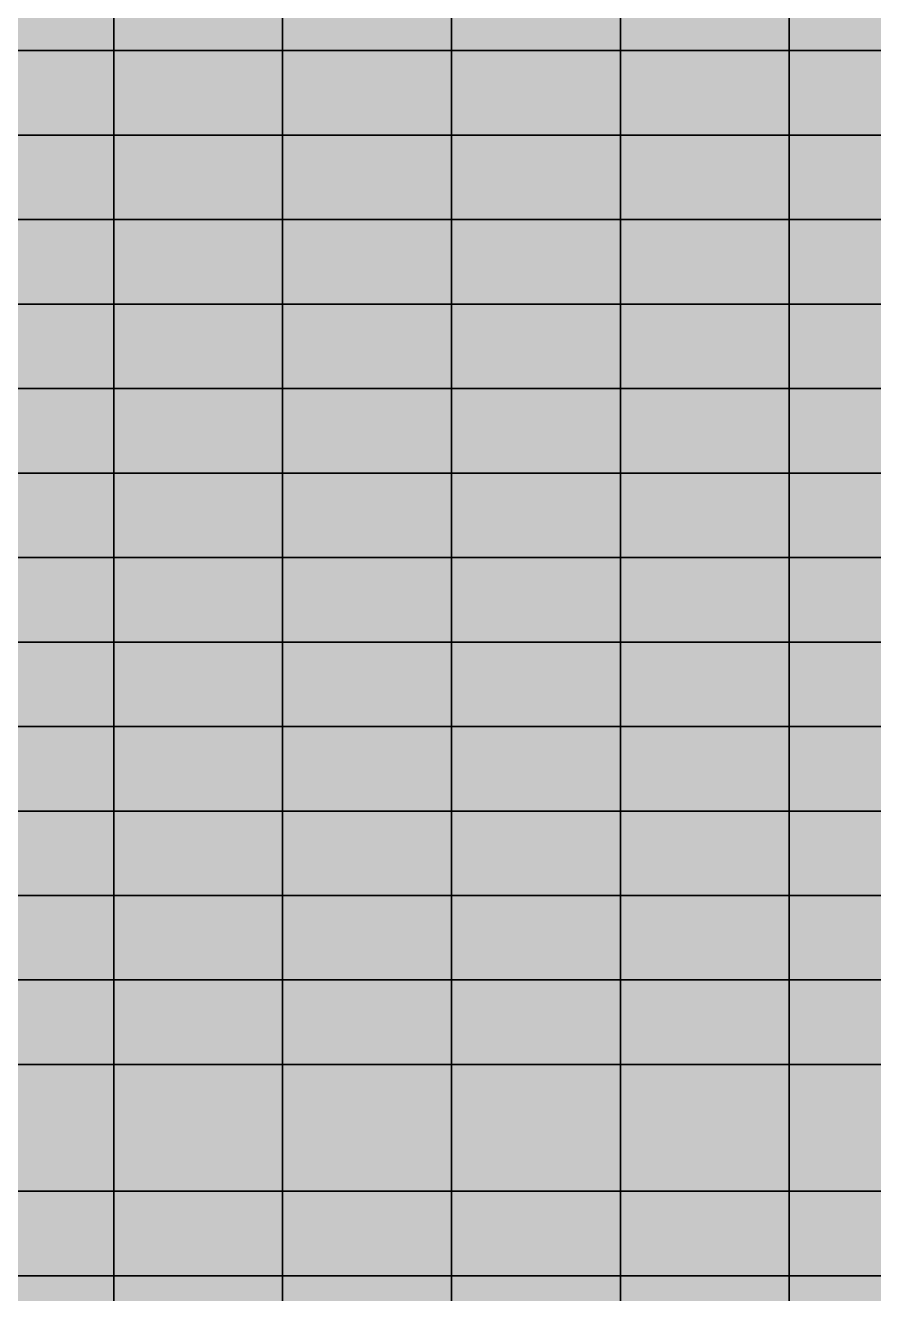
# Model space of a CAD drawing. Header units: inches. Extents: x -100 to 146, y -140 to 41.
# Drawn here: x 53.45 to 63.5, y -25.71 to -10.7 of the extents above; entities that cross this region are included whole.
import ezdxf

# ---------------------------------------------------------------- set-up
doc = ezdxf.new("R2010")
doc.units = ezdxf.units.IN
doc.header["$MEASUREMENT"] = 0
for name, color, linetype in [('Contour 1-01', 7, 'Continuous'), ('Mesh-Ac1①', 7, 'Continuous'), ('Mesh-MPC', 7, 'Continuous'), ('Mesh-SCP(30%)_Ac1①', 7, 'Continuous'), ('Mesh-事前混合処理土', 7, 'Continuous'), ('Mesh-埋立土(水中)', 7, 'Continuous'), ('Undeformed Mesh-Ac1①', 7, 'Continuous'), ('Undeformed Mesh-SCP(30%)_Ac1①', 7, 'Continuous'), ('Undeformed Mesh-事前混合処理土', 7, 'Continuous'), ('Undeformed Mesh-埋立土(水中)', 7, 'Continuous')]:
    doc.layers.add(name, color=color, linetype=linetype)

msp = doc.modelspace()

# ---------------------------------------------------------------- linework, layer by layer
at = {"color": 7, "true_color": 0xffffff, "transparency": 33554687}
for p, q in [((54.5, -11), (54.5, -11)), ((54.5, -12), (54.5, -12)), ((54.5, -13), (54.5, -13)), ((54.5, -14), (54.5, -14)), ((54.5, -15), (54.5, -15)), ((54.5, -16), (54.5, -16)), ((54.5, -17), (54.5, -17)), ((54.5, -18), (54.5, -18)), ((54.5, -19), (54.5, -19)), ((54.5, -20), (54.5, -20)), ((54.5, -21), (54.5, -21)), ((54.5, -22), (54.5, -22)), ((54.5, -23), (54.5, -23)), ((54.5, -24.5), (54.5, -24.5)), ((54.5, -25.5), (54.5, -25.5))]:
    msp.add_line(p, q, dxfattribs=at)
for points in [[(52.8, -10), (52.8, -11), (54.5, -11)], [(52.8, -10), (54.5, -11), (54.5, -10)], [(56.5, -11), (56.5, -10), (54.5, -10)], [(56.5, -11), (54.5, -10), (54.5, -11)], [(58.5, -10), (56.5, -10), (56.5, -11)], [(58.5, -10), (56.5, -11), (58.5, -11)], [(60.5, -11), (60.5, -10), (58.5, -10)], [(60.5, -11), (58.5, -10), (58.5, -11)], [(62.5, -11), (62.5, -10), (60.5, -10)], [(62.5, -11), (60.5, -10), (60.5, -11)], [(64.5, -10), (62.5, -10), (62.5, -11)], [(64.5, -10), (62.5, -11), (64.5, -11)], [(52.8, -11), (52.8, -12), (54.5, -12)], [(52.8, -11), (54.5, -12), (54.5, -11)], [(56.5, -12), (56.5, -11), (54.5, -11)], [(56.5, -12), (54.5, -11), (54.5, -12)], [(58.5, -11), (56.5, -11), (56.5, -12)], [(58.5, -11), (56.5, -12), (58.5, -12)], [(60.5, -12), (60.5, -11), (58.5, -11)], [(60.5, -12), (58.5, -11), (58.5, -12)], [(62.5, -12), (62.5, -11), (60.5, -11)], [(62.5, -12), (60.5, -11), (60.5, -12)], [(64.5, -11), (62.5, -11), (62.5, -12)], [(64.5, -11), (62.5, -12), (64.5, -12)], [(52.8, -12), (52.8, -13), (54.5, -13)], [(52.8, -12), (54.5, -13), (54.5, -12)], [(56.5, -13), (56.5, -12), (54.5, -12)], [(56.5, -13), (54.5, -12), (54.5, -13)], [(58.5, -13), (58.5, -12), (56.5, -12)], [(58.5, -13), (56.5, -12), (56.5, -13)], [(60.5, -13), (60.5, -12), (58.5, -12)], [(60.5, -13), (58.5, -12), (58.5, -13)], [(62.5, -13), (62.5, -12), (60.5, -12)], [(62.5, -13), (60.5, -12), (60.5, -13)], [(64.5, -12), (62.5, -12), (62.5, -13)], [(64.5, -12), (62.5, -13), (64.5, -13)], [(52.8, -13), (52.8, -14), (54.5, -14)], [(52.8, -13), (54.5, -14), (54.5, -13)], [(56.5, -14), (56.5, -13), (54.5, -13)], [(56.5, -14), (54.5, -13), (54.5, -14)], [(58.5, -13), (56.5, -13), (56.5, -14)], [(58.5, -13), (56.5, -14), (58.5, -14)], [(60.5, -14), (60.5, -13), (58.5, -13)], [(60.5, -14), (58.5, -13), (58.5, -14)], [(62.5, -14), (62.5, -13), (60.5, -13)], [(62.5, -14), (60.5, -13), (60.5, -14)], [(64.5, -13), (62.5, -13), (62.5, -14)], [(64.5, -13), (62.5, -14), (64.5, -14)], [(54.5, -14), (52.8, -14), (52.8, -15)], [(54.5, -14), (52.8, -15), (54.5, -15)], [(56.5, -14), (54.5, -14), (54.5, -15)], [(56.5, -14), (54.5, -15), (56.5, -15)], [(58.5, -14), (56.5, -14), (56.5, -15)], [(58.5, -14), (56.5, -15), (58.5, -15)], [(60.5, -14), (58.5, -14), (58.5, -15)], [(60.5, -14), (58.5, -15), (60.5, -15)], [(62.5, -14), (60.5, -14), (60.5, -15)], [(62.5, -14), (60.5, -15), (62.5, -15)], [(64.5, -14), (62.5, -14), (62.5, -15)], [(64.5, -14), (62.5, -15), (64.5, -15)], [(52.8, -15), (52.8, -16), (54.5, -16)], [(52.8, -15), (54.5, -16), (54.5, -15)], [(56.5, -16), (56.5, -15), (54.5, -15)], [(56.5, -16), (54.5, -15), (54.5, -16)], [(58.5, -16), (58.5, -15), (56.5, -15)], [(58.5, -16), (56.5, -15), (56.5, -16)], [(60.5, -16), (60.5, -15), (58.5, -15)], [(60.5, -16), (58.5, -15), (58.5, -16)], [(62.5, -16), (62.5, -15), (60.5, -15)], [(62.5, -16), (60.5, -15), (60.5, -16)], [(64.5, -15), (62.5, -15), (62.5, -16)], [(64.5, -15), (62.5, -16), (64.5, -16)], [(54.5, -17), (54.5, -16), (52.8, -16)], [(54.5, -17), (52.8, -16), (52.8, -17)], [(56.5, -17), (56.5, -16), (54.5, -16)], [(56.5, -17), (54.5, -16), (54.5, -17)], [(56.5, -17), (58.5, -17), (58.5, -16)], [(56.5, -17), (58.5, -16), (56.5, -16)], [(60.5, -17), (60.5, -16), (58.5, -16)], [(60.5, -17), (58.5, -16), (58.5, -17)], [(62.5, -17), (62.5, -16), (60.5, -16)], [(62.5, -17), (60.5, -16), (60.5, -17)], [(62.5, -17), (64.5, -17), (64.5, -16)], [(62.5, -17), (64.5, -16), (62.5, -16)], [(52.8, -18), (54.5, -18), (54.5, -17)], [(52.8, -18), (54.5, -17), (52.8, -17)], [(56.5, -18), (56.5, -17), (54.5, -17)], [(56.5, -18), (54.5, -17), (54.5, -18)], [(56.5, -18), (58.5, -18), (58.5, -17)], [(56.5, -18), (58.5, -17), (56.5, -17)], [(58.5, -18), (60.5, -18), (60.5, -17)], [(58.5, -18), (60.5, -17), (58.5, -17)], [(60.5, -18), (62.5, -18), (62.5, -17)], [(60.5, -18), (62.5, -17), (60.5, -17)], [(62.5, -18), (64.5, -18), (64.5, -17)], [(62.5, -18), (64.5, -17), (62.5, -17)], [(54.5, -19), (54.5, -18), (52.8, -18)], [(54.5, -19), (52.8, -18), (52.8, -19)], [(56.5, -19), (56.5, -18), (54.5, -18)], [(56.5, -19), (54.5, -18), (54.5, -19)], [(56.5, -19), (58.5, -19), (58.5, -18)], [(56.5, -19), (58.5, -18), (56.5, -18)], [(60.5, -19), (60.5, -18), (58.5, -18)], [(60.5, -19), (58.5, -18), (58.5, -19)], [(62.5, -19), (62.5, -18), (60.5, -18)], [(62.5, -19), (60.5, -18), (60.5, -19)], [(62.5, -19), (64.5, -19), (64.5, -18)], [(62.5, -19), (64.5, -18), (62.5, -18)], [(54.5, -20), (54.5, -19), (52.8, -19)], [(54.5, -20), (52.8, -19), (52.8, -20)], [(56.5, -20), (56.5, -19), (54.5, -19)], [(56.5, -20), (54.5, -19), (54.5, -20)], [(56.5, -20), (58.5, -20), (58.5, -19)], [(56.5, -20), (58.5, -19), (56.5, -19)], [(58.5, -20), (60.5, -20), (60.5, -19)], [(58.5, -20), (60.5, -19), (58.5, -19)], [(60.5, -20), (62.5, -20), (62.5, -19)], [(60.5, -20), (62.5, -19), (60.5, -19)], [(62.5, -20), (64.5, -20), (64.5, -19)], [(62.5, -20), (64.5, -19), (62.5, -19)], [(52.8, -21), (54.5, -21), (54.5, -20)], [(52.8, -21), (54.5, -20), (52.8, -20)], [(56.5, -21), (56.5, -20), (54.5, -20)], [(56.5, -21), (54.5, -20), (54.5, -21)], [(56.5, -21), (58.5, -21), (58.5, -20)], [(56.5, -21), (58.5, -20), (56.5, -20)], [(58.5, -21), (60.5, -21), (60.5, -20)], [(58.5, -21), (60.5, -20), (58.5, -20)], [(60.5, -21), (62.5, -21), (62.5, -20)], [(60.5, -21), (62.5, -20), (60.5, -20)], [(62.5, -21), (64.5, -21), (64.5, -20)], [(62.5, -21), (64.5, -20), (62.5, -20)], [(52.8, -22), (54.5, -22), (54.5, -21)], [(52.8, -22), (54.5, -21), (52.8, -21)], [(56.5, -22), (56.5, -21), (54.5, -21)], [(56.5, -22), (54.5, -21), (54.5, -22)], [(56.5, -22), (58.5, -22), (58.5, -21)], [(56.5, -22), (58.5, -21), (56.5, -21)], [(58.5, -22), (60.5, -22), (60.5, -21)], [(58.5, -22), (60.5, -21), (58.5, -21)], [(60.5, -22), (62.5, -22), (62.5, -21)], [(60.5, -22), (62.5, -21), (60.5, -21)], [(62.5, -22), (64.5, -22), (64.5, -21)], [(62.5, -22), (64.5, -21), (62.5, -21)], [(52.8, -23), (54.5, -23), (54.5, -22)], [(52.8, -23), (54.5, -22), (52.8, -22)], [(56.5, -23), (56.5, -22), (54.5, -22)], [(56.5, -23), (54.5, -22), (54.5, -23)], [(56.5, -23), (58.5, -23), (58.5, -22)], [(56.5, -23), (58.5, -22), (56.5, -22)], [(58.5, -23), (60.5, -23), (60.5, -22)], [(58.5, -23), (60.5, -22), (58.5, -22)], [(60.5, -23), (62.5, -23), (62.5, -22)], [(60.5, -23), (62.5, -22), (60.5, -22)], [(62.5, -23), (64.5, -23), (64.5, -22)], [(62.5, -23), (64.5, -22), (62.5, -22)], [(54.5, -24.5), (54.5, -23), (52.8, -23)], [(54.5, -24.5), (52.8, -23), (52.8, -24.5)], [(54.5, -23), (54.5, -24.5), (56.5, -24.5)], [(54.5, -23), (56.5, -24.5), (56.5, -23)], [(56.5, -24.5), (58.5, -24.5), (58.5, -23)], [(56.5, -24.5), (58.5, -23), (56.5, -23)], [(58.5, -24.5), (60.5, -24.5), (60.5, -23)], [(58.5, -24.5), (60.5, -23), (58.5, -23)], [(60.5, -24.5), (62.5, -24.5), (62.5, -23)], [(60.5, -24.5), (62.5, -23), (60.5, -23)], [(62.5, -24.5), (64.5, -24.5), (64.5, -23)], [(62.5, -24.5), (64.5, -23), (62.5, -23)], [(52.8, -25.5), (54.5, -25.5), (54.5, -24.5)], [(52.8, -25.5), (54.5, -24.5), (52.8, -24.5)], [(56.5, -25.5), (56.5, -24.5), (54.5, -24.5)], [(56.5, -25.5), (54.5, -24.5), (54.5, -25.5)], [(56.5, -25.5), (58.5, -25.5), (58.5, -24.5)], [(56.5, -25.5), (58.5, -24.5), (56.5, -24.5)], [(58.5, -25.5), (60.5, -25.5), (60.5, -24.5)], [(58.5, -25.5), (60.5, -24.5), (58.5, -24.5)], [(60.5, -25.5), (62.5, -25.5), (62.5, -24.5)], [(60.5, -25.5), (62.5, -24.5), (60.5, -24.5)], [(62.5, -25.5), (64.5, -25.5), (64.5, -24.5)], [(62.5, -25.5), (64.5, -24.5), (62.5, -24.5)], [(52.8, -25.5), (52.8, -26.5), (54.5, -26.5)], [(52.8, -25.5), (54.5, -26.5), (54.5, -25.5)], [(56.5, -26.5), (56.5, -25.5), (54.5, -25.5)], [(56.5, -26.5), (54.5, -25.5), (54.5, -26.5)], [(56.5, -26.5), (58.5, -26.5), (58.5, -25.5)], [(56.5, -26.5), (58.5, -25.5), (56.5, -25.5)], [(58.5, -26.5), (60.5, -26.5), (60.5, -25.5)], [(58.5, -26.5), (60.5, -25.5), (58.5, -25.5)], [(60.5, -26.5), (62.5, -26.5), (62.5, -25.5)], [(60.5, -26.5), (62.5, -25.5), (60.5, -25.5)], [(62.5, -26.5), (64.5, -26.5), (64.5, -25.5)], [(62.5, -26.5), (64.5, -25.5), (62.5, -25.5)]]:
    msp.add_solid(points, dxfattribs=at)
at = {"layer": 'Contour 1-01', "color": 5, "true_color": 0x0000ff}
for points in [[(52.8, -10), (52.8, -11), (54.5, -11)], [(52.8, -10), (54.5, -11), (54.5, -10)], [(56.5, -11), (56.5, -10), (54.5, -10)], [(56.5, -11), (54.5, -10), (54.5, -11)], [(58.5, -10), (56.5, -10), (56.5, -11)], [(58.5, -10), (56.5, -11), (58.5, -11)], [(60.5, -11), (60.5, -10), (58.5, -10)], [(60.5, -11), (58.5, -10), (58.5, -11)], [(62.5, -11), (62.5, -10), (60.5, -10)], [(62.5, -11), (60.5, -10), (60.5, -11)], [(64.5, -10), (62.5, -10), (62.5, -11)], [(64.5, -10), (62.5, -11), (64.5, -11)], [(52.8, -11), (52.8, -12), (54.5, -12)], [(52.8, -11), (54.5, -12), (54.5, -11)], [(56.5, -12), (56.5, -11), (54.5, -11)], [(56.5, -12), (54.5, -11), (54.5, -12)], [(58.5, -11), (56.5, -11), (56.5, -12)], [(58.5, -11), (56.5, -12), (58.5, -12)], [(60.5, -12), (60.5, -11), (58.5, -11)], [(60.5, -12), (58.5, -11), (58.5, -12)], [(62.5, -12), (62.5, -11), (60.5, -11)], [(62.5, -12), (60.5, -11), (60.5, -12)], [(64.5, -11), (62.5, -11), (62.5, -12)], [(64.5, -11), (62.5, -12), (64.5, -12)], [(52.8, -12), (52.8, -13), (54.5, -13)], [(52.8, -12), (54.5, -13), (54.5, -12)], [(56.5, -13), (56.5, -12), (54.5, -12)], [(56.5, -13), (54.5, -12), (54.5, -13)], [(58.5, -13), (58.5, -12), (56.5, -12)], [(58.5, -13), (56.5, -12), (56.5, -13)], [(60.5, -13), (60.5, -12), (58.5, -12)], [(60.5, -13), (58.5, -12), (58.5, -13)], [(62.5, -13), (62.5, -12), (60.5, -12)], [(62.5, -13), (60.5, -12), (60.5, -13)], [(64.5, -12), (62.5, -12), (62.5, -13)], [(64.5, -12), (62.5, -13), (64.5, -13)], [(52.8, -13), (52.8, -14), (54.5, -14)], [(52.8, -13), (54.5, -14), (54.5, -13)], [(56.5, -14), (56.5, -13), (54.5, -13)], [(56.5, -14), (54.5, -13), (54.5, -14)], [(58.5, -13), (56.5, -13), (56.5, -14)], [(58.5, -13), (56.5, -14), (58.5, -14)], [(60.5, -14), (60.5, -13), (58.5, -13)], [(60.5, -14), (58.5, -13), (58.5, -14)], [(62.5, -14), (62.5, -13), (60.5, -13)], [(62.5, -14), (60.5, -13), (60.5, -14)], [(64.5, -13), (62.5, -13), (62.5, -14)], [(64.5, -13), (62.5, -14), (64.5, -14)], [(54.5, -14), (52.8, -14), (52.8, -15)], [(54.5, -14), (52.8, -15), (54.5, -15)], [(56.5, -14), (54.5, -14), (54.5, -15)], [(56.5, -14), (54.5, -15), (56.5, -15)], [(58.5, -14), (56.5, -14), (56.5, -15)], [(58.5, -14), (56.5, -15), (58.5, -15)], [(60.5, -14), (58.5, -14), (58.5, -15)], [(60.5, -14), (58.5, -15), (60.5, -15)], [(62.5, -14), (60.5, -14), (60.5, -15)], [(62.5, -14), (60.5, -15), (62.5, -15)], [(64.5, -14), (62.5, -14), (62.5, -15)], [(64.5, -14), (62.5, -15), (64.5, -15)], [(52.8, -15), (52.8, -16), (54.5, -16)], [(52.8, -15), (54.5, -16), (54.5, -15)], [(56.5, -16), (56.5, -15), (54.5, -15)], [(56.5, -16), (54.5, -15), (54.5, -16)], [(58.5, -16), (58.5, -15), (56.5, -15)], [(58.5, -16), (56.5, -15), (56.5, -16)], [(60.5, -16), (60.5, -15), (58.5, -15)], [(60.5, -16), (58.5, -15), (58.5, -16)], [(62.5, -16), (62.5, -15), (60.5, -15)], [(62.5, -16), (60.5, -15), (60.5, -16)], [(64.5, -15), (62.5, -15), (62.5, -16)], [(64.5, -15), (62.5, -16), (64.5, -16)], [(54.5, -17), (54.5, -16), (52.8, -16)], [(54.5, -17), (52.8, -16), (52.8, -17)], [(56.5, -17), (56.5, -16), (54.5, -16)], [(56.5, -17), (54.5, -16), (54.5, -17)], [(56.5, -17), (58.5, -17), (58.5, -16)], [(56.5, -17), (58.5, -16), (56.5, -16)], [(60.5, -17), (60.5, -16), (58.5, -16)], [(60.5, -17), (58.5, -16), (58.5, -17)], [(62.5, -17), (62.5, -16), (60.5, -16)], [(62.5, -17), (60.5, -16), (60.5, -17)], [(62.5, -17), (64.5, -17), (64.5, -16)], [(62.5, -17), (64.5, -16), (62.5, -16)], [(52.8, -18), (54.5, -18), (54.5, -17)], [(52.8, -18), (54.5, -17), (52.8, -17)], [(56.5, -18), (56.5, -17), (54.5, -17)], [(56.5, -18), (54.5, -17), (54.5, -18)], [(56.5, -18), (58.5, -18), (58.5, -17)], [(56.5, -18), (58.5, -17), (56.5, -17)], [(58.5, -18), (60.5, -18), (60.5, -17)], [(58.5, -18), (60.5, -17), (58.5, -17)], [(60.5, -18), (62.5, -18), (62.5, -17)], [(60.5, -18), (62.5, -17), (60.5, -17)], [(62.5, -18), (64.5, -18), (64.5, -17)], [(62.5, -18), (64.5, -17), (62.5, -17)], [(54.5, -19), (54.5, -18), (52.8, -18)], [(54.5, -19), (52.8, -18), (52.8, -19)], [(56.5, -19), (56.5, -18), (54.5, -18)], [(56.5, -19), (54.5, -18), (54.5, -19)], [(56.5, -19), (58.5, -19), (58.5, -18)], [(56.5, -19), (58.5, -18), (56.5, -18)], [(60.5, -19), (60.5, -18), (58.5, -18)], [(60.5, -19), (58.5, -18), (58.5, -19)], [(62.5, -19), (62.5, -18), (60.5, -18)], [(62.5, -19), (60.5, -18), (60.5, -19)], [(62.5, -19), (64.5, -19), (64.5, -18)], [(62.5, -19), (64.5, -18), (62.5, -18)], [(54.5, -20), (54.5, -19), (52.8, -19)], [(54.5, -20), (52.8, -19), (52.8, -20)], [(56.5, -20), (56.5, -19), (54.5, -19)], [(56.5, -20), (54.5, -19), (54.5, -20)], [(56.5, -20), (58.5, -20), (58.5, -19)], [(56.5, -20), (58.5, -19), (56.5, -19)], [(58.5, -20), (60.5, -20), (60.5, -19)], [(58.5, -20), (60.5, -19), (58.5, -19)], [(60.5, -20), (62.5, -20), (62.5, -19)], [(60.5, -20), (62.5, -19), (60.5, -19)], [(62.5, -20), (64.5, -20), (64.5, -19)], [(62.5, -20), (64.5, -19), (62.5, -19)], [(52.8, -21), (54.5, -21), (54.5, -20)], [(52.8, -21), (54.5, -20), (52.8, -20)], [(56.5, -21), (56.5, -20), (54.5, -20)], [(56.5, -21), (54.5, -20), (54.5, -21)], [(56.5, -21), (58.5, -21), (58.5, -20)], [(56.5, -21), (58.5, -20), (56.5, -20)], [(58.5, -21), (60.5, -21), (60.5, -20)], [(58.5, -21), (60.5, -20), (58.5, -20)], [(60.5, -21), (62.5, -21), (62.5, -20)], [(60.5, -21), (62.5, -20), (60.5, -20)], [(62.5, -21), (64.5, -21), (64.5, -20)], [(62.5, -21), (64.5, -20), (62.5, -20)], [(52.8, -22), (54.5, -22), (54.5, -21)], [(52.8, -22), (54.5, -21), (52.8, -21)], [(56.5, -22), (56.5, -21), (54.5, -21)], [(56.5, -22), (54.5, -21), (54.5, -22)], [(56.5, -22), (58.5, -22), (58.5, -21)], [(56.5, -22), (58.5, -21), (56.5, -21)], [(58.5, -22), (60.5, -22), (60.5, -21)], [(58.5, -22), (60.5, -21), (58.5, -21)], [(60.5, -22), (62.5, -22), (62.5, -21)], [(60.5, -22), (62.5, -21), (60.5, -21)], [(62.5, -22), (64.5, -22), (64.5, -21)], [(62.5, -22), (64.5, -21), (62.5, -21)], [(52.8, -23), (54.5, -23), (54.5, -22)], [(52.8, -23), (54.5, -22), (52.8, -22)], [(56.5, -23), (56.5, -22), (54.5, -22)], [(56.5, -23), (54.5, -22), (54.5, -23)], [(56.5, -23), (58.5, -23), (58.5, -22)], [(56.5, -23), (58.5, -22), (56.5, -22)], [(58.5, -23), (60.5, -23), (60.5, -22)], [(58.5, -23), (60.5, -22), (58.5, -22)], [(60.5, -23), (62.5, -23), (62.5, -22)], [(60.5, -23), (62.5, -22), (60.5, -22)], [(62.5, -23), (64.5, -23), (64.5, -22)], [(62.5, -23), (64.5, -22), (62.5, -22)], [(54.5, -24.5), (54.5, -23), (52.8, -23)], [(54.5, -24.5), (52.8, -23), (52.8, -24.5)], [(54.5, -23), (54.5, -24.5), (56.5, -24.5)], [(54.5, -23), (56.5, -24.5), (56.5, -23)], [(56.5, -24.5), (58.5, -24.5), (58.5, -23)], [(56.5, -24.5), (58.5, -23), (56.5, -23)], [(58.5, -24.5), (60.5, -24.5), (60.5, -23)], [(58.5, -24.5), (60.5, -23), (58.5, -23)], [(60.5, -24.5), (62.5, -24.5), (62.5, -23)], [(60.5, -24.5), (62.5, -23), (60.5, -23)], [(62.5, -24.5), (64.5, -24.5), (64.5, -23)], [(62.5, -24.5), (64.5, -23), (62.5, -23)], [(52.8, -25.5), (54.5, -25.5), (54.5, -24.5)], [(52.8, -25.5), (54.5, -24.5), (52.8, -24.5)], [(56.5, -25.5), (56.5, -24.5), (54.5, -24.5)], [(56.5, -25.5), (54.5, -24.5), (54.5, -25.5)], [(56.5, -25.5), (58.5, -25.5), (58.5, -24.5)], [(56.5, -25.5), (58.5, -24.5), (56.5, -24.5)], [(58.5, -25.5), (60.5, -25.5), (60.5, -24.5)], [(58.5, -25.5), (60.5, -24.5), (58.5, -24.5)], [(60.5, -25.5), (62.5, -25.5), (62.5, -24.5)], [(60.5, -25.5), (62.5, -24.5), (60.5, -24.5)], [(62.5, -25.5), (64.5, -25.5), (64.5, -24.5)], [(62.5, -25.5), (64.5, -24.5), (62.5, -24.5)], [(52.8, -25.5), (52.8, -26.5), (54.5, -26.5)], [(52.8, -25.5), (54.5, -26.5), (54.5, -25.5)], [(56.5, -26.5), (56.5, -25.5), (54.5, -25.5)], [(56.5, -26.5), (54.5, -25.5), (54.5, -26.5)], [(56.5, -26.5), (58.5, -26.5), (58.5, -25.5)], [(56.5, -26.5), (58.5, -25.5), (56.5, -25.5)], [(58.5, -26.5), (60.5, -26.5), (60.5, -25.5)], [(58.5, -26.5), (60.5, -25.5), (58.5, -25.5)], [(60.5, -26.5), (62.5, -26.5), (62.5, -25.5)], [(60.5, -26.5), (62.5, -25.5), (60.5, -25.5)], [(62.5, -26.5), (64.5, -26.5), (64.5, -25.5)], [(62.5, -26.5), (64.5, -25.5), (62.5, -25.5)]]:
    msp.add_solid(points, dxfattribs=at)
at = {"layer": 'Mesh-Ac1①', "color": 18, "true_color": 0x000000, "transparency": 33554559}
for p, q in [((56.5, -24.5), (54.5, -24.5)), ((54.5, -24.5), (54.5, -25.5)), ((56.5, -25.5), (56.5, -24.5)), ((58.5, -24.5), (56.5, -24.5)), ((56.5, -24.5), (56.5, -25.5)), ((58.5, -25.5), (58.5, -24.5)), ((60.5, -24.5), (58.5, -24.5)), ((58.5, -24.5), (58.5, -25.5)), ((60.5, -25.5), (60.5, -24.5)), ((62.5, -24.5), (60.5, -24.5)), ((60.5, -24.5), (60.5, -25.5)), ((62.5, -25.5), (62.5, -24.5)), ((64.5, -24.5), (62.5, -24.5)), ((62.5, -24.5), (62.5, -25.5)), ((56.5, -25.5), (54.5, -25.5)), ((54.5, -25.5), (54.5, -26.5)), ((54.5, -25.5), (56.5, -25.5)), ((56.5, -26.5), (56.5, -25.5)), ((58.5, -25.5), (56.5, -25.5)), ((56.5, -25.5), (56.5, -26.5)), ((56.5, -25.5), (58.5, -25.5)), ((58.5, -26.5), (58.5, -25.5)), ((58.5, -25.5), (60.5, -25.5)), ((60.5, -25.5), (58.5, -25.5)), ((58.5, -25.5), (58.5, -26.5)), ((60.5, -26.5), (60.5, -25.5)), ((62.5, -25.5), (60.5, -25.5)), ((60.5, -25.5), (60.5, -26.5)), ((60.5, -25.5), (62.5, -25.5)), ((62.5, -26.5), (62.5, -25.5)), ((64.5, -25.5), (62.5, -25.5)), ((62.5, -25.5), (62.5, -26.5)), ((62.5, -25.5), (64.5, -25.5))]:
    msp.add_line(p, q, dxfattribs=at)
at = {"layer": 'Mesh-MPC', "color": 18, "true_color": 0x000000, "transparency": 33554559}
for p, q in [((54.5, -11), (54.5, -11)), ((54.5, -12), (54.5, -12)), ((54.5, -13), (54.5, -13)), ((54.5, -14), (54.5, -14)), ((54.5, -15), (54.5, -15)), ((54.5, -16), (54.5, -16)), ((54.5, -17), (54.5, -17)), ((54.5, -18), (54.5, -18)), ((54.5, -19), (54.5, -19)), ((54.5, -20), (54.5, -20)), ((54.5, -21), (54.5, -21)), ((54.5, -22), (54.5, -22)), ((54.5, -23), (54.5, -23)), ((54.5, -24.5), (54.5, -24.5)), ((54.5, -25.5), (54.5, -25.5))]:
    msp.add_line(p, q, dxfattribs=at)
at = {"layer": 'Mesh-SCP(30%)_Ac1①', "color": 18, "true_color": 0x000000, "transparency": 33554559}
for p, q in [((54.5, -24.5), (52.8, -24.5)), ((54.5, -25.5), (54.5, -24.5)), ((54.5, -25.5), (52.8, -25.5)), ((52.8, -25.5), (54.5, -25.5)), ((54.5, -26.5), (54.5, -25.5))]:
    msp.add_line(p, q, dxfattribs=at)
at = {"layer": 'Mesh-事前混合処理土', "color": 18, "true_color": 0x000000, "transparency": 33554559}
for p, q in [((54.5, -23), (52.8, -23)), ((54.5, -24.5), (54.5, -23)), ((52.8, -24.5), (54.5, -24.5))]:
    msp.add_line(p, q, dxfattribs=at)
at = {"layer": 'Mesh-埋立土(水中)', "color": 18, "true_color": 0x000000, "transparency": 33554559}
for p, q in [((54.5, -11), (54.5, -10)), ((54.5, -10), (54.5, -11)), ((56.5, -11), (56.5, -10)), ((56.5, -10), (56.5, -11)), ((58.5, -11), (58.5, -10)), ((58.5, -10), (58.5, -11)), ((60.5, -11), (60.5, -10)), ((60.5, -10), (60.5, -11)), ((62.5, -11), (62.5, -10)), ((62.5, -10), (62.5, -11)), ((54.5, -11), (52.8, -11)), ((52.8, -11), (54.5, -11)), ((54.5, -12), (54.5, -11)), ((56.5, -11), (54.5, -11)), ((54.5, -11), (54.5, -12)), ((54.5, -11), (56.5, -11)), ((56.5, -12), (56.5, -11)), ((58.5, -11), (56.5, -11)), ((56.5, -11), (56.5, -12)), ((56.5, -11), (58.5, -11)), ((58.5, -12), (58.5, -11)), ((60.5, -11), (58.5, -11)), ((58.5, -11), (58.5, -12)), ((58.5, -11), (60.5, -11)), ((60.5, -12), (60.5, -11)), ((62.5, -11), (60.5, -11)), ((60.5, -11), (60.5, -12)), ((60.5, -11), (62.5, -11)), ((62.5, -12), (62.5, -11)), ((64.5, -11), (62.5, -11)), ((62.5, -11), (62.5, -12)), ((62.5, -11), (64.5, -11)), ((54.5, -12), (52.8, -12)), ((52.8, -12), (54.5, -12)), ((54.5, -13), (54.5, -12)), ((56.5, -12), (54.5, -12)), ((54.5, -12), (54.5, -13)), ((54.5, -12), (56.5, -12)), ((56.5, -13), (56.5, -12)), ((58.5, -12), (56.5, -12)), ((56.5, -12), (56.5, -13)), ((56.5, -12), (58.5, -12)), ((58.5, -13), (58.5, -12)), ((60.5, -12), (58.5, -12)), ((58.5, -12), (58.5, -13)), ((58.5, -12), (60.5, -12)), ((60.5, -13), (60.5, -12)), ((62.5, -12), (60.5, -12)), ((60.5, -12), (60.5, -13)), ((60.5, -12), (62.5, -12)), ((62.5, -13), (62.5, -12)), ((64.5, -12), (62.5, -12)), ((62.5, -12), (62.5, -13)), ((62.5, -12), (64.5, -12)), ((54.5, -13), (52.8, -13)), ((52.8, -13), (54.5, -13)), ((54.5, -14), (54.5, -13)), ((56.5, -13), (54.5, -13)), ((54.5, -13), (54.5, -14)), ((54.5, -13), (56.5, -13)), ((56.5, -14), (56.5, -13)), ((58.5, -13), (56.5, -13)), ((56.5, -13), (56.5, -14)), ((56.5, -13), (58.5, -13)), ((58.5, -14), (58.5, -13)), ((60.5, -13), (58.5, -13)), ((58.5, -13), (58.5, -14)), ((58.5, -13), (60.5, -13)), ((60.5, -14), (60.5, -13)), ((60.5, -13), (62.5, -13)), ((62.5, -13), (60.5, -13)), ((60.5, -13), (60.5, -14)), ((62.5, -14), (62.5, -13)), ((64.5, -13), (62.5, -13)), ((62.5, -13), (62.5, -14)), ((62.5, -13), (64.5, -13)), ((54.5, -14), (52.8, -14)), ((52.8, -14), (54.5, -14)), ((54.5, -15), (54.5, -14)), ((56.5, -14), (54.5, -14)), ((54.5, -14), (54.5, -15)), ((54.5, -14), (56.5, -14)), ((56.5, -15), (56.5, -14)), ((58.5, -14), (56.5, -14)), ((56.5, -14), (56.5, -15)), ((56.5, -14), (58.5, -14)), ((58.5, -15), (58.5, -14)), ((60.5, -14), (58.5, -14)), ((58.5, -14), (58.5, -15)), ((58.5, -14), (60.5, -14)), ((60.5, -15), (60.5, -14)), ((62.5, -14), (60.5, -14)), ((60.5, -14), (60.5, -15)), ((60.5, -14), (62.5, -14)), ((62.5, -15), (62.5, -14)), ((64.5, -14), (62.5, -14)), ((62.5, -14), (62.5, -15)), ((62.5, -14), (64.5, -14)), ((54.5, -15), (52.8, -15)), ((52.8, -15), (54.5, -15)), ((54.5, -16), (54.5, -15)), ((56.5, -15), (54.5, -15)), ((54.5, -15), (54.5, -16)), ((54.5, -15), (56.5, -15)), ((56.5, -16), (56.5, -15)), ((58.5, -15), (56.5, -15)), ((56.5, -15), (56.5, -16)), ((56.5, -15), (58.5, -15)), ((58.5, -16), (58.5, -15)), ((60.5, -15), (58.5, -15)), ((58.5, -15), (58.5, -16)), ((58.5, -15), (60.5, -15)), ((60.5, -16), (60.5, -15)), ((62.5, -15), (60.5, -15)), ((60.5, -15), (60.5, -16)), ((60.5, -15), (62.5, -15)), ((62.5, -16), (62.5, -15)), ((64.5, -15), (62.5, -15)), ((62.5, -15), (62.5, -16)), ((62.5, -15), (64.5, -15)), ((54.5, -16), (52.8, -16)), ((52.8, -16), (54.5, -16)), ((54.5, -17), (54.5, -16)), ((54.5, -16), (56.5, -16)), ((56.5, -16), (54.5, -16)), ((54.5, -16), (54.5, -17)), ((56.5, -17), (56.5, -16)), ((58.5, -16), (56.5, -16)), ((56.5, -16), (56.5, -17)), ((56.5, -16), (58.5, -16)), ((58.5, -17), (58.5, -16)), ((60.5, -16), (58.5, -16)), ((58.5, -16), (58.5, -17)), ((58.5, -16), (60.5, -16)), ((60.5, -17), (60.5, -16)), ((62.5, -16), (60.5, -16)), ((60.5, -16), (60.5, -17)), ((60.5, -16), (62.5, -16)), ((62.5, -17), (62.5, -16)), ((64.5, -16), (62.5, -16)), ((62.5, -16), (62.5, -17)), ((62.5, -16), (64.5, -16)), ((54.5, -17), (52.8, -17)), ((52.8, -17), (54.5, -17)), ((54.5, -18), (54.5, -17)), ((56.5, -17), (54.5, -17)), ((54.5, -17), (54.5, -18)), ((54.5, -17), (56.5, -17)), ((56.5, -18), (56.5, -17)), ((58.5, -17), (56.5, -17)), ((56.5, -17), (56.5, -18)), ((56.5, -17), (58.5, -17)), ((58.5, -18), (58.5, -17)), ((60.5, -17), (58.5, -17)), ((58.5, -17), (58.5, -18)), ((58.5, -17), (60.5, -17)), ((60.5, -18), (60.5, -17)), ((62.5, -17), (60.5, -17)), ((60.5, -17), (60.5, -18)), ((60.5, -17), (62.5, -17)), ((62.5, -18), (62.5, -17)), ((62.5, -17), (64.5, -17)), ((64.5, -17), (62.5, -17)), ((62.5, -17), (62.5, -18)), ((52.8, -18), (54.5, -18)), ((54.5, -18), (52.8, -18)), ((54.5, -19), (54.5, -18)), ((56.5, -18), (54.5, -18)), ((54.5, -18), (54.5, -19)), ((54.5, -18), (56.5, -18)), ((56.5, -19), (56.5, -18)), ((58.5, -18), (56.5, -18)), ((56.5, -18), (56.5, -19)), ((56.5, -18), (58.5, -18)), ((58.5, -19), (58.5, -18)), ((60.5, -18), (58.5, -18)), ((58.5, -18), (58.5, -19)), ((58.5, -18), (60.5, -18)), ((60.5, -19), (60.5, -18)), ((62.5, -18), (60.5, -18)), ((60.5, -18), (60.5, -19)), ((60.5, -18), (62.5, -18)), ((62.5, -19), (62.5, -18)), ((64.5, -18), (62.5, -18)), ((62.5, -18), (62.5, -19)), ((62.5, -18), (64.5, -18)), ((54.5, -19), (52.8, -19)), ((52.8, -19), (54.5, -19)), ((54.5, -20), (54.5, -19)), ((56.5, -19), (54.5, -19)), ((54.5, -19), (54.5, -20)), ((54.5, -19), (56.5, -19)), ((56.5, -20), (56.5, -19)), ((58.5, -19), (56.5, -19)), ((56.5, -19), (56.5, -20)), ((56.5, -19), (58.5, -19)), ((58.5, -20), (58.5, -19)), ((60.5, -19), (58.5, -19)), ((58.5, -19), (58.5, -20)), ((58.5, -19), (60.5, -19)), ((60.5, -20), (60.5, -19)), ((62.5, -19), (60.5, -19)), ((60.5, -19), (60.5, -20)), ((60.5, -19), (62.5, -19)), ((62.5, -20), (62.5, -19)), ((64.5, -19), (62.5, -19)), ((62.5, -19), (62.5, -20)), ((62.5, -19), (64.5, -19)), ((54.5, -20), (52.8, -20)), ((52.8, -20), (54.5, -20)), ((54.5, -21), (54.5, -20)), ((56.5, -20), (54.5, -20)), ((54.5, -20), (54.5, -21)), ((54.5, -20), (56.5, -20)), ((56.5, -21), (56.5, -20)), ((58.5, -20), (56.5, -20)), ((56.5, -20), (56.5, -21)), ((56.5, -20), (58.5, -20)), ((58.5, -21), (58.5, -20)), ((60.5, -20), (58.5, -20)), ((58.5, -20), (58.5, -21)), ((58.5, -20), (60.5, -20)), ((60.5, -21), (60.5, -20)), ((62.5, -20), (60.5, -20)), ((60.5, -20), (60.5, -21)), ((60.5, -20), (62.5, -20)), ((62.5, -21), (62.5, -20)), ((64.5, -20), (62.5, -20)), ((62.5, -20), (62.5, -21)), ((62.5, -20), (64.5, -20)), ((54.5, -21), (52.8, -21)), ((52.8, -21), (54.5, -21)), ((54.5, -22), (54.5, -21)), ((56.5, -21), (54.5, -21)), ((54.5, -21), (54.5, -22)), ((54.5, -21), (56.5, -21)), ((56.5, -22), (56.5, -21)), ((56.5, -21), (58.5, -21)), ((58.5, -21), (56.5, -21)), ((56.5, -21), (56.5, -22)), ((58.5, -22), (58.5, -21)), ((60.5, -21), (58.5, -21)), ((58.5, -21), (58.5, -22)), ((58.5, -21), (60.5, -21)), ((60.5, -22), (60.5, -21)), ((62.5, -21), (60.5, -21)), ((60.5, -21), (60.5, -22)), ((60.5, -21), (62.5, -21)), ((62.5, -22), (62.5, -21)), ((64.5, -21), (62.5, -21)), ((62.5, -21), (62.5, -22)), ((62.5, -21), (64.5, -21)), ((54.5, -22), (52.8, -22)), ((52.8, -22), (54.5, -22)), ((54.5, -23), (54.5, -22)), ((56.5, -22), (54.5, -22)), ((54.5, -22), (54.5, -23)), ((54.5, -22), (56.5, -22)), ((56.5, -23), (56.5, -22)), ((58.5, -22), (56.5, -22)), ((56.5, -22), (56.5, -23)), ((56.5, -22), (58.5, -22)), ((58.5, -23), (58.5, -22)), ((60.5, -22), (58.5, -22)), ((58.5, -22), (58.5, -23)), ((58.5, -22), (60.5, -22)), ((60.5, -23), (60.5, -22)), ((62.5, -22), (60.5, -22)), ((60.5, -22), (60.5, -23)), ((60.5, -22), (62.5, -22)), ((62.5, -23), (62.5, -22)), ((64.5, -22), (62.5, -22)), ((62.5, -22), (62.5, -23)), ((62.5, -22), (64.5, -22)), ((52.8, -23), (54.5, -23)), ((54.5, -23), (54.5, -24.5)), ((56.5, -23), (54.5, -23)), ((54.5, -23), (56.5, -23)), ((56.5, -24.5), (56.5, -23)), ((58.5, -23), (56.5, -23)), ((56.5, -23), (56.5, -24.5)), ((56.5, -23), (58.5, -23)), ((58.5, -24.5), (58.5, -23)), ((60.5, -23), (58.5, -23)), ((58.5, -23), (58.5, -24.5)), ((58.5, -23), (60.5, -23)), ((60.5, -24.5), (60.5, -23)), ((62.5, -23), (60.5, -23)), ((60.5, -23), (60.5, -24.5)), ((60.5, -23), (62.5, -23)), ((62.5, -24.5), (62.5, -23)), ((64.5, -23), (62.5, -23)), ((62.5, -23), (62.5, -24.5)), ((62.5, -23), (64.5, -23)), ((54.5, -24.5), (56.5, -24.5)), ((56.5, -24.5), (58.5, -24.5)), ((58.5, -24.5), (60.5, -24.5)), ((60.5, -24.5), (62.5, -24.5)), ((62.5, -24.5), (64.5, -24.5))]:
    msp.add_line(p, q, dxfattribs=at)
at = {"layer": 'Undeformed Mesh-Ac1①', "color": 8, "true_color": 0x808080, "transparency": 33554687}
for p, q in [((56.5, -24.5), (54.5, -24.5)), ((54.5, -24.5), (54.5, -25.5)), ((56.5, -25.5), (56.5, -24.5)), ((58.5, -24.5), (56.5, -24.5)), ((56.5, -24.5), (56.5, -25.5)), ((58.5, -25.5), (58.5, -24.5)), ((60.5, -24.5), (58.5, -24.5)), ((58.5, -24.5), (58.5, -25.5)), ((60.5, -25.5), (60.5, -24.5)), ((62.5, -24.5), (60.5, -24.5)), ((60.5, -24.5), (60.5, -25.5)), ((62.5, -25.5), (62.5, -24.5)), ((64.5, -24.5), (62.5, -24.5)), ((62.5, -24.5), (62.5, -25.5)), ((56.5, -25.5), (54.5, -25.5)), ((54.5, -25.5), (54.5, -26.5)), ((54.5, -25.5), (56.5, -25.5)), ((56.5, -26.5), (56.5, -25.5)), ((58.5, -25.5), (56.5, -25.5)), ((56.5, -25.5), (56.5, -26.5)), ((56.5, -25.5), (58.5, -25.5)), ((58.5, -26.5), (58.5, -25.5)), ((58.5, -25.5), (60.5, -25.5)), ((60.5, -25.5), (58.5, -25.5)), ((58.5, -25.5), (58.5, -26.5)), ((60.5, -26.5), (60.5, -25.5)), ((62.5, -25.5), (60.5, -25.5)), ((60.5, -25.5), (60.5, -26.5)), ((60.5, -25.5), (62.5, -25.5)), ((62.5, -26.5), (62.5, -25.5)), ((64.5, -25.5), (62.5, -25.5)), ((62.5, -25.5), (62.5, -26.5)), ((62.5, -25.5), (64.5, -25.5))]:
    msp.add_line(p, q, dxfattribs=at)
at = {"layer": 'Undeformed Mesh-SCP(30%)_Ac1①', "color": 8, "true_color": 0x808080, "transparency": 33554687}
for p, q in [((54.5, -24.5), (52.8, -24.5)), ((54.5, -25.5), (54.5, -24.5)), ((54.5, -25.5), (52.8, -25.5)), ((52.8, -25.5), (54.5, -25.5)), ((54.5, -26.5), (54.5, -25.5))]:
    msp.add_line(p, q, dxfattribs=at)
at = {"layer": 'Undeformed Mesh-事前混合処理土', "color": 8, "true_color": 0x808080, "transparency": 33554687}
for p, q in [((54.5, -23), (52.8, -23)), ((54.5, -24.5), (54.5, -23)), ((52.8, -24.5), (54.5, -24.5))]:
    msp.add_line(p, q, dxfattribs=at)
at = {"layer": 'Undeformed Mesh-埋立土(水中)', "color": 8, "true_color": 0x808080, "transparency": 33554687}
for p, q in [((54.5, -11), (54.5, -10)), ((54.5, -10), (54.5, -11)), ((56.5, -11), (56.5, -10)), ((56.5, -10), (56.5, -11)), ((58.5, -11), (58.5, -10)), ((58.5, -10), (58.5, -11)), ((60.5, -11), (60.5, -10)), ((60.5, -10), (60.5, -11)), ((62.5, -11), (62.5, -10)), ((62.5, -10), (62.5, -11)), ((54.5, -11), (52.8, -11)), ((52.8, -11), (54.5, -11)), ((54.5, -12), (54.5, -11)), ((56.5, -11), (54.5, -11)), ((54.5, -11), (54.5, -12)), ((54.5, -11), (56.5, -11)), ((56.5, -12), (56.5, -11)), ((58.5, -11), (56.5, -11)), ((56.5, -11), (56.5, -12)), ((56.5, -11), (58.5, -11)), ((58.5, -12), (58.5, -11)), ((60.5, -11), (58.5, -11)), ((58.5, -11), (58.5, -12)), ((58.5, -11), (60.5, -11)), ((60.5, -12), (60.5, -11)), ((62.5, -11), (60.5, -11)), ((60.5, -11), (60.5, -12)), ((60.5, -11), (62.5, -11)), ((62.5, -12), (62.5, -11)), ((64.5, -11), (62.5, -11)), ((62.5, -11), (62.5, -12)), ((62.5, -11), (64.5, -11)), ((54.5, -12), (52.8, -12)), ((52.8, -12), (54.5, -12)), ((54.5, -13), (54.5, -12)), ((56.5, -12), (54.5, -12)), ((54.5, -12), (54.5, -13)), ((54.5, -12), (56.5, -12)), ((56.5, -13), (56.5, -12)), ((58.5, -12), (56.5, -12)), ((56.5, -12), (56.5, -13)), ((56.5, -12), (58.5, -12)), ((58.5, -13), (58.5, -12)), ((60.5, -12), (58.5, -12)), ((58.5, -12), (58.5, -13)), ((58.5, -12), (60.5, -12)), ((60.5, -13), (60.5, -12)), ((62.5, -12), (60.5, -12)), ((60.5, -12), (60.5, -13)), ((60.5, -12), (62.5, -12)), ((62.5, -13), (62.5, -12)), ((64.5, -12), (62.5, -12)), ((62.5, -12), (62.5, -13)), ((62.5, -12), (64.5, -12)), ((54.5, -13), (52.8, -13)), ((52.8, -13), (54.5, -13)), ((54.5, -14), (54.5, -13)), ((56.5, -13), (54.5, -13)), ((54.5, -13), (54.5, -14)), ((54.5, -13), (56.5, -13)), ((56.5, -14), (56.5, -13)), ((58.5, -13), (56.5, -13)), ((56.5, -13), (56.5, -14)), ((56.5, -13), (58.5, -13)), ((58.5, -14), (58.5, -13)), ((60.5, -13), (58.5, -13)), ((58.5, -13), (58.5, -14)), ((58.5, -13), (60.5, -13)), ((60.5, -14), (60.5, -13)), ((60.5, -13), (62.5, -13)), ((62.5, -13), (60.5, -13)), ((60.5, -13), (60.5, -14)), ((62.5, -14), (62.5, -13)), ((64.5, -13), (62.5, -13)), ((62.5, -13), (62.5, -14)), ((62.5, -13), (64.5, -13)), ((54.5, -14), (52.8, -14)), ((52.8, -14), (54.5, -14)), ((54.5, -15), (54.5, -14)), ((56.5, -14), (54.5, -14)), ((54.5, -14), (54.5, -15)), ((54.5, -14), (56.5, -14)), ((56.5, -15), (56.5, -14)), ((58.5, -14), (56.5, -14)), ((56.5, -14), (56.5, -15)), ((56.5, -14), (58.5, -14)), ((58.5, -15), (58.5, -14)), ((60.5, -14), (58.5, -14)), ((58.5, -14), (58.5, -15)), ((58.5, -14), (60.5, -14)), ((60.5, -15), (60.5, -14)), ((62.5, -14), (60.5, -14)), ((60.5, -14), (60.5, -15)), ((60.5, -14), (62.5, -14)), ((62.5, -15), (62.5, -14)), ((64.5, -14), (62.5, -14)), ((62.5, -14), (62.5, -15)), ((62.5, -14), (64.5, -14)), ((54.5, -15), (52.8, -15)), ((52.8, -15), (54.5, -15)), ((54.5, -16), (54.5, -15)), ((56.5, -15), (54.5, -15)), ((54.5, -15), (54.5, -16)), ((54.5, -15), (56.5, -15)), ((56.5, -16), (56.5, -15)), ((58.5, -15), (56.5, -15)), ((56.5, -15), (56.5, -16)), ((56.5, -15), (58.5, -15)), ((58.5, -16), (58.5, -15)), ((60.5, -15), (58.5, -15)), ((58.5, -15), (58.5, -16)), ((58.5, -15), (60.5, -15)), ((60.5, -16), (60.5, -15)), ((62.5, -15), (60.5, -15)), ((60.5, -15), (60.5, -16)), ((60.5, -15), (62.5, -15)), ((62.5, -16), (62.5, -15)), ((64.5, -15), (62.5, -15)), ((62.5, -15), (62.5, -16)), ((62.5, -15), (64.5, -15)), ((54.5, -16), (52.8, -16)), ((52.8, -16), (54.5, -16)), ((54.5, -17), (54.5, -16)), ((54.5, -16), (56.5, -16)), ((56.5, -16), (54.5, -16)), ((54.5, -16), (54.5, -17)), ((56.5, -17), (56.5, -16)), ((58.5, -16), (56.5, -16)), ((56.5, -16), (56.5, -17)), ((56.5, -16), (58.5, -16)), ((58.5, -17), (58.5, -16)), ((60.5, -16), (58.5, -16)), ((58.5, -16), (58.5, -17)), ((58.5, -16), (60.5, -16)), ((60.5, -17), (60.5, -16)), ((62.5, -16), (60.5, -16)), ((60.5, -16), (60.5, -17)), ((60.5, -16), (62.5, -16)), ((62.5, -17), (62.5, -16)), ((64.5, -16), (62.5, -16)), ((62.5, -16), (62.5, -17)), ((62.5, -16), (64.5, -16)), ((54.5, -17), (52.8, -17)), ((52.8, -17), (54.5, -17)), ((54.5, -18), (54.5, -17)), ((56.5, -17), (54.5, -17)), ((54.5, -17), (54.5, -18)), ((54.5, -17), (56.5, -17)), ((56.5, -18), (56.5, -17)), ((58.5, -17), (56.5, -17)), ((56.5, -17), (56.5, -18)), ((56.5, -17), (58.5, -17)), ((58.5, -18), (58.5, -17)), ((60.5, -17), (58.5, -17)), ((58.5, -17), (58.5, -18)), ((58.5, -17), (60.5, -17)), ((60.5, -18), (60.5, -17)), ((62.5, -17), (60.5, -17)), ((60.5, -17), (60.5, -18)), ((60.5, -17), (62.5, -17)), ((62.5, -18), (62.5, -17)), ((62.5, -17), (64.5, -17)), ((64.5, -17), (62.5, -17)), ((62.5, -17), (62.5, -18)), ((52.8, -18), (54.5, -18)), ((54.5, -18), (52.8, -18)), ((54.5, -19), (54.5, -18)), ((56.5, -18), (54.5, -18)), ((54.5, -18), (54.5, -19)), ((54.5, -18), (56.5, -18)), ((56.5, -19), (56.5, -18)), ((58.5, -18), (56.5, -18)), ((56.5, -18), (56.5, -19)), ((56.5, -18), (58.5, -18)), ((58.5, -19), (58.5, -18)), ((60.5, -18), (58.5, -18)), ((58.5, -18), (58.5, -19)), ((58.5, -18), (60.5, -18)), ((60.5, -19), (60.5, -18)), ((62.5, -18), (60.5, -18)), ((60.5, -18), (60.5, -19)), ((60.5, -18), (62.5, -18)), ((62.5, -19), (62.5, -18)), ((64.5, -18), (62.5, -18)), ((62.5, -18), (62.5, -19)), ((62.5, -18), (64.5, -18)), ((54.5, -19), (52.8, -19)), ((52.8, -19), (54.5, -19)), ((54.5, -20), (54.5, -19)), ((56.5, -19), (54.5, -19)), ((54.5, -19), (54.5, -20)), ((54.5, -19), (56.5, -19)), ((56.5, -20), (56.5, -19)), ((58.5, -19), (56.5, -19)), ((56.5, -19), (56.5, -20)), ((56.5, -19), (58.5, -19)), ((58.5, -20), (58.5, -19)), ((60.5, -19), (58.5, -19)), ((58.5, -19), (58.5, -20)), ((58.5, -19), (60.5, -19)), ((60.5, -20), (60.5, -19)), ((62.5, -19), (60.5, -19)), ((60.5, -19), (60.5, -20)), ((60.5, -19), (62.5, -19)), ((62.5, -20), (62.5, -19)), ((64.5, -19), (62.5, -19)), ((62.5, -19), (62.5, -20)), ((62.5, -19), (64.5, -19)), ((54.5, -20), (52.8, -20)), ((52.8, -20), (54.5, -20)), ((54.5, -21), (54.5, -20)), ((56.5, -20), (54.5, -20)), ((54.5, -20), (54.5, -21)), ((54.5, -20), (56.5, -20)), ((56.5, -21), (56.5, -20)), ((58.5, -20), (56.5, -20)), ((56.5, -20), (56.5, -21)), ((56.5, -20), (58.5, -20)), ((58.5, -21), (58.5, -20)), ((60.5, -20), (58.5, -20)), ((58.5, -20), (58.5, -21)), ((58.5, -20), (60.5, -20)), ((60.5, -21), (60.5, -20)), ((62.5, -20), (60.5, -20)), ((60.5, -20), (60.5, -21)), ((60.5, -20), (62.5, -20)), ((62.5, -21), (62.5, -20)), ((64.5, -20), (62.5, -20)), ((62.5, -20), (62.5, -21)), ((62.5, -20), (64.5, -20)), ((54.5, -21), (52.8, -21)), ((52.8, -21), (54.5, -21)), ((54.5, -22), (54.5, -21)), ((56.5, -21), (54.5, -21)), ((54.5, -21), (54.5, -22)), ((54.5, -21), (56.5, -21)), ((56.5, -22), (56.5, -21)), ((56.5, -21), (58.5, -21)), ((58.5, -21), (56.5, -21)), ((56.5, -21), (56.5, -22)), ((58.5, -22), (58.5, -21)), ((60.5, -21), (58.5, -21)), ((58.5, -21), (58.5, -22)), ((58.5, -21), (60.5, -21)), ((60.5, -22), (60.5, -21)), ((62.5, -21), (60.5, -21)), ((60.5, -21), (60.5, -22)), ((60.5, -21), (62.5, -21)), ((62.5, -22), (62.5, -21)), ((64.5, -21), (62.5, -21)), ((62.5, -21), (62.5, -22)), ((62.5, -21), (64.5, -21)), ((54.5, -22), (52.8, -22)), ((52.8, -22), (54.5, -22)), ((54.5, -23), (54.5, -22)), ((56.5, -22), (54.5, -22)), ((54.5, -22), (54.5, -23)), ((54.5, -22), (56.5, -22)), ((56.5, -23), (56.5, -22)), ((58.5, -22), (56.5, -22)), ((56.5, -22), (56.5, -23)), ((56.5, -22), (58.5, -22)), ((58.5, -23), (58.5, -22)), ((60.5, -22), (58.5, -22)), ((58.5, -22), (58.5, -23)), ((58.5, -22), (60.5, -22)), ((60.5, -23), (60.5, -22)), ((62.5, -22), (60.5, -22)), ((60.5, -22), (60.5, -23)), ((60.5, -22), (62.5, -22)), ((62.5, -23), (62.5, -22)), ((64.5, -22), (62.5, -22)), ((62.5, -22), (62.5, -23)), ((62.5, -22), (64.5, -22)), ((52.8, -23), (54.5, -23)), ((54.5, -23), (54.5, -24.5)), ((56.5, -23), (54.5, -23)), ((54.5, -23), (56.5, -23)), ((56.5, -24.5), (56.5, -23)), ((58.5, -23), (56.5, -23)), ((56.5, -23), (56.5, -24.5)), ((56.5, -23), (58.5, -23)), ((58.5, -24.5), (58.5, -23)), ((60.5, -23), (58.5, -23)), ((58.5, -23), (58.5, -24.5)), ((58.5, -23), (60.5, -23)), ((60.5, -24.5), (60.5, -23)), ((62.5, -23), (60.5, -23)), ((60.5, -23), (60.5, -24.5)), ((60.5, -23), (62.5, -23)), ((62.5, -24.5), (62.5, -23)), ((64.5, -23), (62.5, -23)), ((62.5, -23), (62.5, -24.5)), ((62.5, -23), (64.5, -23)), ((54.5, -24.5), (56.5, -24.5)), ((56.5, -24.5), (58.5, -24.5)), ((58.5, -24.5), (60.5, -24.5)), ((60.5, -24.5), (62.5, -24.5)), ((62.5, -24.5), (64.5, -24.5))]:
    msp.add_line(p, q, dxfattribs=at)

doc.saveas('drawing.dxf')
